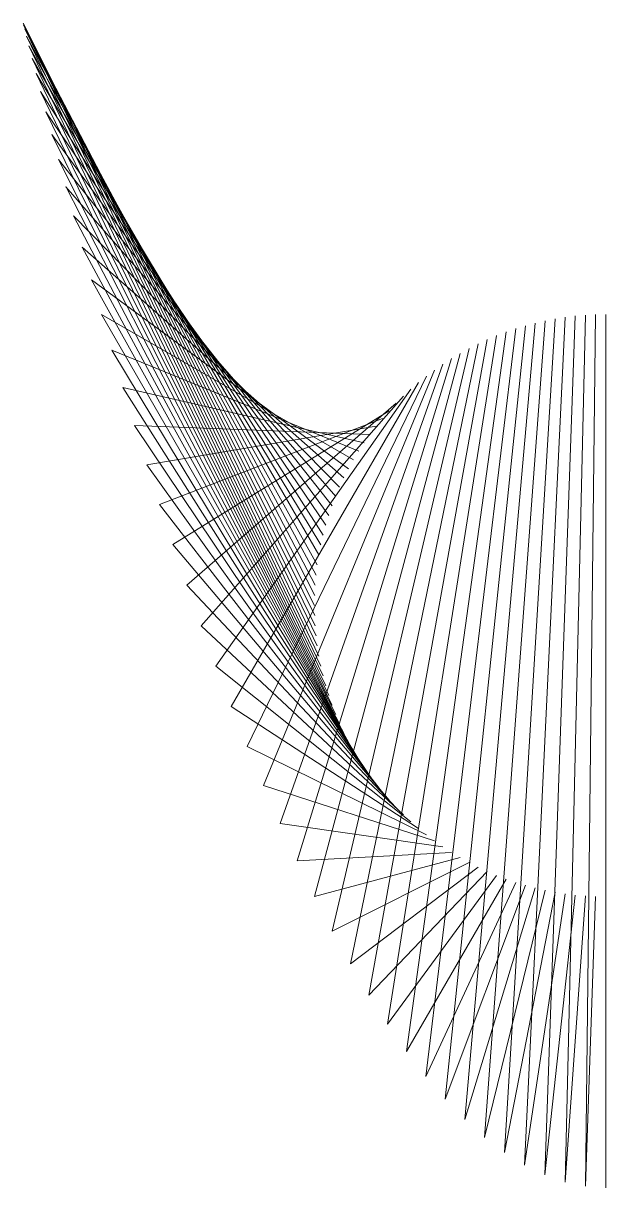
# Model space of a CAD drawing. Header units: millimetres. Extents: x 20 to 190, y -219 to -49.
# Drawn here: x 20 to 105, y -219.4 to -49.4 of the extents above; entities that cross this region are included whole.
import ezdxf

# ---------------------------------------------------------------- set-up
doc = ezdxf.new("R2010")
doc.units = ezdxf.units.MM
doc.header["$MEASUREMENT"] = 0
doc.layers.add('Camada 1', color=7, linetype='Continuous')

# ---------------------------------------------------------------- blocks, each defined once
blk = doc.blocks.new('block 57')
at = {"layer": 'Camada 1', "color": 250, "lineweight": 18, "true_color": 0x1d1e1c}
blk.add_lwpolyline([(87.71, -95.56), (70.43, -191.26)], dxfattribs=at)
blk = doc.blocks.new('block 58')
at = {"layer": 'Camada 1', "color": 250, "lineweight": 18, "true_color": 0x1d1e1c}
blk.add_lwpolyline([(86.37, -96.19), (67.74, -186.72)], dxfattribs=at)
blk = doc.blocks.new('block 59')
at = {"layer": 'Camada 1', "color": 250, "lineweight": 18, "true_color": 0x1d1e1c}
blk.add_lwpolyline([(85.05, -96.86), (65.09, -181.92)], dxfattribs=at)
blk = doc.blocks.new('block 60')
at = {"layer": 'Camada 1', "color": 250, "lineweight": 18, "true_color": 0x1d1e1c}
blk.add_lwpolyline([(83.75, -97.58), (62.5, -176.89)], dxfattribs=at)
blk = doc.blocks.new('block 61')
at = {"layer": 'Camada 1', "color": 250, "lineweight": 18, "true_color": 0x1d1e1c}
blk.add_lwpolyline([(82.48, -98.35), (59.96, -171.65)], dxfattribs=at)
blk = doc.blocks.new('block 62')
at = {"layer": 'Camada 1', "color": 250, "lineweight": 18, "true_color": 0x1d1e1c}
blk.add_lwpolyline([(81.23, -99.15), (57.47, -166.23)], dxfattribs=at)
blk = doc.blocks.new('block 63')
at = {"layer": 'Camada 1', "color": 250, "lineweight": 18, "true_color": 0x1d1e1c}
blk.add_lwpolyline([(80.02, -100.01), (55.04, -160.66)], dxfattribs=at)
blk = doc.blocks.new('block 64')
at = {"layer": 'Camada 1', "color": 250, "lineweight": 18, "true_color": 0x1d1e1c}
blk.add_lwpolyline([(78.83, -100.9), (52.67, -154.95)], dxfattribs=at)
blk = doc.blocks.new('block 65')
at = {"layer": 'Camada 1', "color": 250, "lineweight": 18, "true_color": 0x1d1e1c}
blk.add_lwpolyline([(77.68, -101.83), (50.36, -149.15)], dxfattribs=at)
blk = doc.blocks.new('block 66')
at = {"layer": 'Camada 1', "color": 250, "lineweight": 18, "true_color": 0x1d1e1c}
blk.add_lwpolyline([(76.56, -102.81), (48.12, -143.27)], dxfattribs=at)
blk = doc.blocks.new('block 67')
at = {"layer": 'Camada 1', "color": 250, "lineweight": 18, "true_color": 0x1d1e1c}
blk.add_lwpolyline([(75.48, -103.82), (45.95, -137.36)], dxfattribs=at)
blk = doc.blocks.new('block 68')
at = {"layer": 'Camada 1', "color": 250, "lineweight": 18, "true_color": 0x1d1e1c}
blk.add_lwpolyline([(74.43, -104.87), (43.86, -131.42)], dxfattribs=at)
blk = doc.blocks.new('block 69')
at = {"layer": 'Camada 1', "color": 250, "lineweight": 18, "true_color": 0x1d1e1c}
blk.add_lwpolyline([(73.42, -105.95), (41.83, -125.5)], dxfattribs=at)
blk = doc.blocks.new('block 70')
at = {"layer": 'Camada 1', "color": 250, "lineweight": 18, "true_color": 0x1d1e1c}
blk.add_lwpolyline([(72.44, -107.07), (39.89, -119.63)], dxfattribs=at)
blk = doc.blocks.new('block 71')
at = {"layer": 'Camada 1', "color": 250, "lineweight": 18, "true_color": 0x1d1e1c}
blk.add_lwpolyline([(71.51, -108.22), (38.02, -113.83)], dxfattribs=at)
blk = doc.blocks.new('block 72')
at = {"layer": 'Camada 1', "color": 250, "lineweight": 18, "true_color": 0x1d1e1c}
blk.add_lwpolyline([(70.62, -109.41), (36.23, -108.12)], dxfattribs=at)
blk = doc.blocks.new('block 73')
at = {"layer": 'Camada 1', "color": 250, "lineweight": 18, "true_color": 0x1d1e1c}
blk.add_lwpolyline([(69.77, -110.62), (34.53, -102.55)], dxfattribs=at)
blk = doc.blocks.new('block 74')
at = {"layer": 'Camada 1', "color": 250, "lineweight": 18, "true_color": 0x1d1e1c}
blk.add_lwpolyline([(68.96, -111.87), (32.92, -97.13)], dxfattribs=at)
blk = doc.blocks.new('block 75')
at = {"layer": 'Camada 1', "color": 250, "lineweight": 18, "true_color": 0x1d1e1c}
blk.add_lwpolyline([(68.19, -113.14), (31.39, -91.89)], dxfattribs=at)
blk = doc.blocks.new('block 76')
at = {"layer": 'Camada 1', "color": 250, "lineweight": 18, "true_color": 0x1d1e1c}
blk.add_lwpolyline([(67.47, -114.44), (29.95, -86.86)], dxfattribs=at)
blk = doc.blocks.new('block 77')
at = {"layer": 'Camada 1', "color": 250, "lineweight": 18, "true_color": 0x1d1e1c}
blk.add_lwpolyline([(66.8, -115.76), (28.6, -82.06)], dxfattribs=at)
blk = doc.blocks.new('block 78')
at = {"layer": 'Camada 1', "color": 250, "lineweight": 18, "true_color": 0x1d1e1c}
blk.add_lwpolyline([(66.17, -117.1), (27.35, -77.51)], dxfattribs=at)
blk = doc.blocks.new('block 79')
at = {"layer": 'Camada 1', "color": 250, "lineweight": 18, "true_color": 0x1d1e1c}
blk.add_lwpolyline([(65.59, -118.47), (26.19, -73.25)], dxfattribs=at)
blk = doc.blocks.new('block 80')
at = {"layer": 'Camada 1', "color": 250, "lineweight": 18, "true_color": 0x1d1e1c}
blk.add_lwpolyline([(65.06, -119.85), (25.13, -69.28)], dxfattribs=at)
blk = doc.blocks.new('block 81')
at = {"layer": 'Camada 1', "color": 250, "lineweight": 18, "true_color": 0x1d1e1c}
blk.add_lwpolyline([(64.58, -121.26), (24.16, -65.62)], dxfattribs=at)
blk = doc.blocks.new('block 82')
at = {"layer": 'Camada 1', "color": 250, "lineweight": 18, "true_color": 0x1d1e1c}
blk.add_lwpolyline([(64.15, -122.67), (23.29, -62.3)], dxfattribs=at)
blk = doc.blocks.new('block 83')
at = {"layer": 'Camada 1', "color": 250, "lineweight": 18, "true_color": 0x1d1e1c}
blk.add_lwpolyline([(63.76, -124.11), (22.52, -59.34)], dxfattribs=at)
blk = doc.blocks.new('block 84')
at = {"layer": 'Camada 1', "color": 250, "lineweight": 18, "true_color": 0x1d1e1c}
blk.add_lwpolyline([(63.76, -144.67), (22.52, -59.34)], dxfattribs=at)
blk = doc.blocks.new('block 85')
at = {"layer": 'Camada 1', "color": 250, "lineweight": 18, "true_color": 0x1d1e1c}
blk.add_lwpolyline([(64.15, -146.1), (23.29, -62.3)], dxfattribs=at)
blk = doc.blocks.new('block 86')
at = {"layer": 'Camada 1', "color": 250, "lineweight": 18, "true_color": 0x1d1e1c}
blk.add_lwpolyline([(64.58, -147.52), (24.16, -65.62)], dxfattribs=at)
blk = doc.blocks.new('block 87')
at = {"layer": 'Camada 1', "color": 250, "lineweight": 18, "true_color": 0x1d1e1c}
blk.add_lwpolyline([(65.06, -148.92), (25.13, -69.28)], dxfattribs=at)
blk = doc.blocks.new('block 88')
at = {"layer": 'Camada 1', "color": 250, "lineweight": 18, "true_color": 0x1d1e1c}
blk.add_lwpolyline([(65.59, -150.31), (26.19, -73.24)], dxfattribs=at)
blk = doc.blocks.new('block 89')
at = {"layer": 'Camada 1', "color": 250, "lineweight": 18, "true_color": 0x1d1e1c}
blk.add_lwpolyline([(66.17, -151.68), (27.35, -77.51)], dxfattribs=at)
blk = doc.blocks.new('block 90')
at = {"layer": 'Camada 1', "color": 250, "lineweight": 18, "true_color": 0x1d1e1c}
blk.add_lwpolyline([(66.8, -153.02), (28.6, -82.06)], dxfattribs=at)
blk = doc.blocks.new('block 91')
at = {"layer": 'Camada 1', "color": 250, "lineweight": 18, "true_color": 0x1d1e1c}
blk.add_lwpolyline([(67.47, -154.34), (29.95, -86.86)], dxfattribs=at)
blk = doc.blocks.new('block 92')
at = {"layer": 'Camada 1', "color": 250, "lineweight": 18, "true_color": 0x1d1e1c}
blk.add_lwpolyline([(68.19, -155.64), (31.39, -91.89)], dxfattribs=at)
blk = doc.blocks.new('block 93')
at = {"layer": 'Camada 1', "color": 250, "lineweight": 18, "true_color": 0x1d1e1c}
blk.add_lwpolyline([(68.96, -156.91), (32.92, -97.13)], dxfattribs=at)
blk = doc.blocks.new('block 94')
at = {"layer": 'Camada 1', "color": 250, "lineweight": 18, "true_color": 0x1d1e1c}
blk.add_lwpolyline([(69.77, -158.15), (34.53, -102.55)], dxfattribs=at)
blk = doc.blocks.new('block 95')
at = {"layer": 'Camada 1', "color": 250, "lineweight": 18, "true_color": 0x1d1e1c}
blk.add_lwpolyline([(70.62, -159.37), (36.23, -108.12)], dxfattribs=at)
blk = doc.blocks.new('block 96')
at = {"layer": 'Camada 1', "color": 250, "lineweight": 18, "true_color": 0x1d1e1c}
blk.add_lwpolyline([(71.51, -160.55), (38.02, -113.83)], dxfattribs=at)
blk = doc.blocks.new('block 97')
at = {"layer": 'Camada 1', "color": 250, "lineweight": 18, "true_color": 0x1d1e1c}
blk.add_lwpolyline([(72.44, -161.71), (39.89, -119.63)], dxfattribs=at)
blk = doc.blocks.new('block 98')
at = {"layer": 'Camada 1', "color": 250, "lineweight": 18, "true_color": 0x1d1e1c}
blk.add_lwpolyline([(73.42, -162.83), (41.83, -125.5)], dxfattribs=at)
blk = doc.blocks.new('block 99')
at = {"layer": 'Camada 1', "color": 250, "lineweight": 18, "true_color": 0x1d1e1c}
blk.add_lwpolyline([(74.43, -163.91), (43.86, -131.42)], dxfattribs=at)
blk = doc.blocks.new('block 100')
at = {"layer": 'Camada 1', "color": 250, "lineweight": 18, "true_color": 0x1d1e1c}
blk.add_lwpolyline([(75.48, -164.96), (45.95, -137.36)], dxfattribs=at)
blk = doc.blocks.new('block 101')
at = {"layer": 'Camada 1', "color": 250, "lineweight": 18, "true_color": 0x1d1e1c}
blk.add_lwpolyline([(76.56, -165.97), (48.12, -143.27)], dxfattribs=at)
blk = doc.blocks.new('block 102')
at = {"layer": 'Camada 1', "color": 250, "lineweight": 18, "true_color": 0x1d1e1c}
blk.add_lwpolyline([(77.68, -166.95), (50.36, -149.15)], dxfattribs=at)
blk = doc.blocks.new('block 103')
at = {"layer": 'Camada 1', "color": 250, "lineweight": 18, "true_color": 0x1d1e1c}
blk.add_lwpolyline([(78.83, -167.88), (52.67, -154.95)], dxfattribs=at)
blk = doc.blocks.new('block 104')
at = {"layer": 'Camada 1', "color": 250, "lineweight": 18, "true_color": 0x1d1e1c}
blk.add_lwpolyline([(80.02, -168.77), (55.04, -160.66)], dxfattribs=at)
blk = doc.blocks.new('block 105')
at = {"layer": 'Camada 1', "color": 250, "lineweight": 18, "true_color": 0x1d1e1c}
blk.add_lwpolyline([(81.23, -169.62), (57.47, -166.23)], dxfattribs=at)
blk = doc.blocks.new('block 106')
at = {"layer": 'Camada 1', "color": 250, "lineweight": 18, "true_color": 0x1d1e1c}
blk.add_lwpolyline([(82.48, -170.43), (59.96, -171.65)], dxfattribs=at)
blk = doc.blocks.new('block 107')
at = {"layer": 'Camada 1', "color": 250, "lineweight": 18, "true_color": 0x1d1e1c}
blk.add_lwpolyline([(83.75, -171.19), (62.5, -176.89)], dxfattribs=at)
blk = doc.blocks.new('block 108')
at = {"layer": 'Camada 1', "color": 250, "lineweight": 18, "true_color": 0x1d1e1c}
blk.add_lwpolyline([(85.05, -171.91), (65.09, -181.92)], dxfattribs=at)
blk = doc.blocks.new('block 109')
at = {"layer": 'Camada 1', "color": 250, "lineweight": 18, "true_color": 0x1d1e1c}
blk.add_lwpolyline([(86.37, -172.59), (67.74, -186.72)], dxfattribs=at)
blk = doc.blocks.new('block 110')
at = {"layer": 'Camada 1', "color": 250, "lineweight": 18, "true_color": 0x1d1e1c}
blk.add_lwpolyline([(87.71, -173.21), (70.43, -191.26)], dxfattribs=at)
blk = doc.blocks.new('block 165')
at = {"layer": 'Camada 1', "color": 250, "lineweight": 18, "true_color": 0x1d1e1c}
blk.add_lwpolyline([(87.71, -95.56), (70.43, -191.27)], dxfattribs=at)
blk = doc.blocks.new('block 166')
at = {"layer": 'Camada 1', "color": 250, "lineweight": 18, "true_color": 0x1d1e1c}
blk.add_lwpolyline([(86.37, -96.19), (67.74, -186.72)], dxfattribs=at)
blk = doc.blocks.new('block 167')
at = {"layer": 'Camada 1', "color": 250, "lineweight": 18, "true_color": 0x1d1e1c}
blk.add_lwpolyline([(85.05, -96.86), (65.09, -181.92)], dxfattribs=at)
blk = doc.blocks.new('block 168')
at = {"layer": 'Camada 1', "color": 250, "lineweight": 18, "true_color": 0x1d1e1c}
blk.add_lwpolyline([(83.75, -97.58), (62.5, -176.89)], dxfattribs=at)
blk = doc.blocks.new('block 169')
at = {"layer": 'Camada 1', "color": 250, "lineweight": 18, "true_color": 0x1d1e1c}
blk.add_lwpolyline([(82.48, -98.35), (59.96, -171.65)], dxfattribs=at)
blk = doc.blocks.new('block 170')
at = {"layer": 'Camada 1', "color": 250, "lineweight": 18, "true_color": 0x1d1e1c}
blk.add_lwpolyline([(81.23, -99.15), (57.47, -166.23)], dxfattribs=at)
blk = doc.blocks.new('block 171')
at = {"layer": 'Camada 1', "color": 250, "lineweight": 18, "true_color": 0x1d1e1c}
blk.add_lwpolyline([(80.02, -100.01), (55.04, -160.66)], dxfattribs=at)
blk = doc.blocks.new('block 172')
at = {"layer": 'Camada 1', "color": 250, "lineweight": 18, "true_color": 0x1d1e1c}
blk.add_lwpolyline([(78.83, -100.9), (52.67, -154.95)], dxfattribs=at)
blk = doc.blocks.new('block 173')
at = {"layer": 'Camada 1', "color": 250, "lineweight": 18, "true_color": 0x1d1e1c}
blk.add_lwpolyline([(77.68, -101.83), (50.36, -149.15)], dxfattribs=at)
blk = doc.blocks.new('block 174')
at = {"layer": 'Camada 1', "color": 250, "lineweight": 18, "true_color": 0x1d1e1c}
blk.add_lwpolyline([(76.56, -102.81), (48.12, -143.27)], dxfattribs=at)
blk = doc.blocks.new('block 175')
at = {"layer": 'Camada 1', "color": 250, "lineweight": 18, "true_color": 0x1d1e1c}
blk.add_lwpolyline([(75.48, -103.82), (45.95, -137.36)], dxfattribs=at)
blk = doc.blocks.new('block 176')
at = {"layer": 'Camada 1', "color": 250, "lineweight": 18, "true_color": 0x1d1e1c}
blk.add_lwpolyline([(74.43, -104.87), (43.86, -131.42)], dxfattribs=at)
blk = doc.blocks.new('block 177')
at = {"layer": 'Camada 1', "color": 250, "lineweight": 18, "true_color": 0x1d1e1c}
blk.add_lwpolyline([(73.42, -105.95), (41.83, -125.5)], dxfattribs=at)
blk = doc.blocks.new('block 178')
at = {"layer": 'Camada 1', "color": 250, "lineweight": 18, "true_color": 0x1d1e1c}
blk.add_lwpolyline([(72.44, -107.07), (39.89, -119.63)], dxfattribs=at)
blk = doc.blocks.new('block 179')
at = {"layer": 'Camada 1', "color": 250, "lineweight": 18, "true_color": 0x1d1e1c}
blk.add_lwpolyline([(71.51, -108.22), (38.02, -113.83)], dxfattribs=at)
blk = doc.blocks.new('block 180')
at = {"layer": 'Camada 1', "color": 250, "lineweight": 18, "true_color": 0x1d1e1c}
blk.add_lwpolyline([(70.62, -109.41), (36.23, -108.12)], dxfattribs=at)
blk = doc.blocks.new('block 181')
at = {"layer": 'Camada 1', "color": 250, "lineweight": 18, "true_color": 0x1d1e1c}
blk.add_lwpolyline([(69.77, -110.62), (34.53, -102.55)], dxfattribs=at)
blk = doc.blocks.new('block 182')
at = {"layer": 'Camada 1', "color": 250, "lineweight": 18, "true_color": 0x1d1e1c}
blk.add_lwpolyline([(68.96, -111.87), (32.92, -97.13)], dxfattribs=at)
blk = doc.blocks.new('block 183')
at = {"layer": 'Camada 1', "color": 250, "lineweight": 18, "true_color": 0x1d1e1c}
blk.add_lwpolyline([(68.19, -113.14), (31.39, -91.89)], dxfattribs=at)
blk = doc.blocks.new('block 184')
at = {"layer": 'Camada 1', "color": 250, "lineweight": 18, "true_color": 0x1d1e1c}
blk.add_lwpolyline([(67.47, -114.44), (29.95, -86.86)], dxfattribs=at)
blk = doc.blocks.new('block 185')
at = {"layer": 'Camada 1', "color": 250, "lineweight": 18, "true_color": 0x1d1e1c}
blk.add_lwpolyline([(66.8, -115.76), (28.6, -82.06)], dxfattribs=at)
blk = doc.blocks.new('block 186')
at = {"layer": 'Camada 1', "color": 250, "lineweight": 18, "true_color": 0x1d1e1c}
blk.add_lwpolyline([(66.17, -117.1), (27.35, -77.51)], dxfattribs=at)
blk = doc.blocks.new('block 187')
at = {"layer": 'Camada 1', "color": 250, "lineweight": 18, "true_color": 0x1d1e1c}
blk.add_lwpolyline([(65.59, -118.47), (26.19, -73.25)], dxfattribs=at)
blk = doc.blocks.new('block 188')
at = {"layer": 'Camada 1', "color": 250, "lineweight": 18, "true_color": 0x1d1e1c}
blk.add_lwpolyline([(65.06, -119.85), (25.13, -69.28)], dxfattribs=at)
blk = doc.blocks.new('block 189')
at = {"layer": 'Camada 1', "color": 250, "lineweight": 18, "true_color": 0x1d1e1c}
blk.add_lwpolyline([(64.58, -121.26), (24.16, -65.62)], dxfattribs=at)
blk = doc.blocks.new('block 190')
at = {"layer": 'Camada 1', "color": 250, "lineweight": 18, "true_color": 0x1d1e1c}
blk.add_lwpolyline([(64.15, -122.67), (23.29, -62.3)], dxfattribs=at)
blk = doc.blocks.new('block 191')
at = {"layer": 'Camada 1', "color": 250, "lineweight": 18, "true_color": 0x1d1e1c}
blk.add_lwpolyline([(63.76, -124.11), (22.52, -59.34)], dxfattribs=at)
blk = doc.blocks.new('block 192')
at = {"layer": 'Camada 1', "color": 250, "lineweight": 18, "true_color": 0x1d1e1c}
blk.add_lwpolyline([(63.76, -144.67), (22.52, -59.34)], dxfattribs=at)
blk = doc.blocks.new('block 193')
at = {"layer": 'Camada 1', "color": 250, "lineweight": 18, "true_color": 0x1d1e1c}
blk.add_lwpolyline([(64.15, -146.1), (23.29, -62.3)], dxfattribs=at)
blk = doc.blocks.new('block 194')
at = {"layer": 'Camada 1', "color": 250, "lineweight": 18, "true_color": 0x1d1e1c}
blk.add_lwpolyline([(64.58, -147.52), (24.16, -65.62)], dxfattribs=at)
blk = doc.blocks.new('block 195')
at = {"layer": 'Camada 1', "color": 250, "lineweight": 18, "true_color": 0x1d1e1c}
blk.add_lwpolyline([(65.06, -148.92), (25.13, -69.28)], dxfattribs=at)
blk = doc.blocks.new('block 196')
at = {"layer": 'Camada 1', "color": 250, "lineweight": 18, "true_color": 0x1d1e1c}
blk.add_lwpolyline([(65.59, -150.31), (26.19, -73.24)], dxfattribs=at)
blk = doc.blocks.new('block 197')
at = {"layer": 'Camada 1', "color": 250, "lineweight": 18, "true_color": 0x1d1e1c}
blk.add_lwpolyline([(66.17, -151.68), (27.35, -77.51)], dxfattribs=at)
blk = doc.blocks.new('block 198')
at = {"layer": 'Camada 1', "color": 250, "lineweight": 18, "true_color": 0x1d1e1c}
blk.add_lwpolyline([(66.8, -153.02), (28.6, -82.06)], dxfattribs=at)
blk = doc.blocks.new('block 199')
at = {"layer": 'Camada 1', "color": 250, "lineweight": 18, "true_color": 0x1d1e1c}
blk.add_lwpolyline([(67.47, -154.34), (29.95, -86.86)], dxfattribs=at)
blk = doc.blocks.new('block 200')
at = {"layer": 'Camada 1', "color": 250, "lineweight": 18, "true_color": 0x1d1e1c}
blk.add_lwpolyline([(68.19, -155.64), (31.39, -91.89)], dxfattribs=at)
blk = doc.blocks.new('block 201')
at = {"layer": 'Camada 1', "color": 250, "lineweight": 18, "true_color": 0x1d1e1c}
blk.add_lwpolyline([(68.96, -156.91), (32.92, -97.13)], dxfattribs=at)
blk = doc.blocks.new('block 202')
at = {"layer": 'Camada 1', "color": 250, "lineweight": 18, "true_color": 0x1d1e1c}
blk.add_lwpolyline([(69.77, -158.15), (34.53, -102.55)], dxfattribs=at)
blk = doc.blocks.new('block 203')
at = {"layer": 'Camada 1', "color": 250, "lineweight": 18, "true_color": 0x1d1e1c}
blk.add_lwpolyline([(70.62, -159.37), (36.23, -108.12)], dxfattribs=at)
blk = doc.blocks.new('block 204')
at = {"layer": 'Camada 1', "color": 250, "lineweight": 18, "true_color": 0x1d1e1c}
blk.add_lwpolyline([(71.51, -160.55), (38.02, -113.83)], dxfattribs=at)
blk = doc.blocks.new('block 205')
at = {"layer": 'Camada 1', "color": 250, "lineweight": 18, "true_color": 0x1d1e1c}
blk.add_lwpolyline([(72.44, -161.71), (39.89, -119.63)], dxfattribs=at)
blk = doc.blocks.new('block 206')
at = {"layer": 'Camada 1', "color": 250, "lineweight": 18, "true_color": 0x1d1e1c}
blk.add_lwpolyline([(73.42, -162.83), (41.83, -125.5)], dxfattribs=at)
blk = doc.blocks.new('block 207')
at = {"layer": 'Camada 1', "color": 250, "lineweight": 18, "true_color": 0x1d1e1c}
blk.add_lwpolyline([(74.43, -163.91), (43.86, -131.42)], dxfattribs=at)
blk = doc.blocks.new('block 208')
at = {"layer": 'Camada 1', "color": 250, "lineweight": 18, "true_color": 0x1d1e1c}
blk.add_lwpolyline([(75.48, -164.96), (45.95, -137.36)], dxfattribs=at)
blk = doc.blocks.new('block 209')
at = {"layer": 'Camada 1', "color": 250, "lineweight": 18, "true_color": 0x1d1e1c}
blk.add_lwpolyline([(76.56, -165.97), (48.12, -143.27)], dxfattribs=at)
blk = doc.blocks.new('block 210')
at = {"layer": 'Camada 1', "color": 250, "lineweight": 18, "true_color": 0x1d1e1c}
blk.add_lwpolyline([(77.68, -166.95), (50.36, -149.15)], dxfattribs=at)
blk = doc.blocks.new('block 211')
at = {"layer": 'Camada 1', "color": 250, "lineweight": 18, "true_color": 0x1d1e1c}
blk.add_lwpolyline([(78.83, -167.88), (52.67, -154.95)], dxfattribs=at)
blk = doc.blocks.new('block 212')
at = {"layer": 'Camada 1', "color": 250, "lineweight": 18, "true_color": 0x1d1e1c}
blk.add_lwpolyline([(80.02, -168.77), (55.04, -160.66)], dxfattribs=at)
blk = doc.blocks.new('block 213')
at = {"layer": 'Camada 1', "color": 250, "lineweight": 18, "true_color": 0x1d1e1c}
blk.add_lwpolyline([(81.23, -169.62), (57.47, -166.23)], dxfattribs=at)
blk = doc.blocks.new('block 214')
at = {"layer": 'Camada 1', "color": 250, "lineweight": 18, "true_color": 0x1d1e1c}
blk.add_lwpolyline([(82.48, -170.43), (59.96, -171.65)], dxfattribs=at)
blk = doc.blocks.new('block 215')
at = {"layer": 'Camada 1', "color": 250, "lineweight": 18, "true_color": 0x1d1e1c}
blk.add_lwpolyline([(83.75, -171.19), (62.5, -176.89)], dxfattribs=at)
blk = doc.blocks.new('block 216')
at = {"layer": 'Camada 1', "color": 250, "lineweight": 18, "true_color": 0x1d1e1c}
blk.add_lwpolyline([(85.05, -171.91), (65.09, -181.92)], dxfattribs=at)
blk = doc.blocks.new('block 217')
at = {"layer": 'Camada 1', "color": 250, "lineweight": 18, "true_color": 0x1d1e1c}
blk.add_lwpolyline([(86.37, -172.59), (67.74, -186.72)], dxfattribs=at)
blk = doc.blocks.new('block 218')
at = {"layer": 'Camada 1', "color": 250, "lineweight": 18, "true_color": 0x1d1e1c}
blk.add_lwpolyline([(87.71, -173.21), (70.43, -191.26)], dxfattribs=at)
blk = doc.blocks.new('block 2')
at = {"layer": 'Camada 1', "color": 250, "lineweight": 18, "true_color": 0x1d1e1c}
for points in [[(62.5, -134.39), (20, -49.39)], [(62.5, -134.39), (20, -49.39)], [(62.53, -132.91), (20.05, -49.6)], [(62.53, -135.87), (20.05, -49.6)], [(62.53, -132.91), (20.05, -49.6)], [(62.53, -135.87), (20.05, -49.6)], [(62.6, -131.42), (20.21, -50.22)], [(62.6, -137.35), (20.21, -50.22)], [(62.6, -131.42), (20.21, -50.22)], [(62.6, -137.35), (20.21, -50.22)], [(62.73, -129.95), (20.47, -51.25)], [(62.73, -138.83), (20.47, -51.25)], [(62.73, -129.95), (20.47, -51.25)], [(62.73, -138.83), (20.47, -51.25)], [(62.91, -128.47), (20.83, -52.68)], [(62.91, -140.3), (20.83, -52.68)], [(62.91, -128.47), (20.83, -52.68)], [(62.91, -140.3), (20.83, -52.68)], [(63.15, -141.77), (21.29, -54.52)], [(63.15, -127.01), (21.29, -54.52)], [(63.15, -141.77), (21.29, -54.52)], [(63.15, -127.01), (21.29, -54.52)], [(63.43, -125.55), (21.86, -56.74)], [(63.43, -143.23), (21.86, -56.74)], [(63.43, -125.55), (21.86, -56.74)], [(63.43, -143.23), (21.86, -56.74)], [(94.72, -93.15), (84.44, -209.44)], [(94.72, -93.15), (84.44, -209.44)], [(96.16, -92.82), (87.33, -212.04)], [(96.16, -92.82), (87.33, -212.04)], [(97.62, -92.53), (90.24, -214.26)], [(97.62, -92.53), (90.24, -214.26)], [(99.09, -92.3), (93.17, -216.1)], [(99.09, -92.3), (93.17, -216.1)], [(100.56, -92.12), (96.12, -217.53)], [(100.56, -92.12), (96.12, -217.53)], [(102.04, -91.99), (99.07, -218.56)], [(102.04, -91.99), (99.07, -218.56)], [(103.52, -91.91), (102.03, -219.18)], [(103.52, -91.91), (102.03, -219.18)], [(105, -91.89), (105, -219.39)], [(105, -91.89), (105, -219.39)], [(89.08, -94.98), (73.16, -195.53)], [(89.08, -94.98), (73.16, -195.53)], [(90.46, -94.45), (75.93, -199.5)], [(90.46, -94.45), (75.93, -199.5)], [(91.87, -93.97), (78.73, -203.16)], [(91.87, -93.97), (78.73, -203.16)], [(93.29, -93.54), (81.57, -206.47)], [(93.29, -93.54), (81.57, -206.47)], [(89.08, -173.79), (73.16, -195.53)], [(89.08, -173.79), (73.16, -195.53)], [(90.46, -174.33), (75.93, -199.5)], [(90.46, -174.33), (75.93, -199.5)], [(91.87, -174.81), (78.73, -203.16)], [(91.87, -174.81), (78.73, -203.16)], [(93.29, -175.24), (81.57, -206.47)], [(93.29, -175.24), (81.57, -206.47)], [(94.72, -175.63), (84.44, -209.44)], [(94.72, -175.63), (84.44, -209.44)], [(96.16, -175.96), (87.33, -212.04)], [(96.16, -175.96), (87.33, -212.04)], [(97.62, -176.24), (90.24, -214.26)], [(97.62, -176.24), (90.24, -214.26)], [(99.09, -176.48), (93.17, -216.1)], [(99.09, -176.48), (93.17, -216.1)], [(100.56, -176.66), (96.12, -217.53)], [(100.56, -176.66), (96.12, -217.53)], [(102.04, -176.79), (99.07, -218.56)], [(102.04, -176.79), (99.07, -218.56)], [(103.52, -176.86), (102.03, -219.18)], [(103.52, -176.86), (102.03, -219.18)], [(105, -176.89), (105, -219.39)], [(105, -176.89), (105, -219.39)]]:
    blk.add_lwpolyline(points, dxfattribs=at)
at = {"layer": 'Camada 1'}
for name in ['block 83', 'block 84', 'block 191', 'block 192', 'block 82', 'block 85', 'block 190', 'block 193', 'block 81', 'block 86', 'block 189', 'block 194', 'block 80', 'block 87', 'block 188', 'block 195', 'block 88', 'block 196', 'block 79', 'block 187', 'block 78', 'block 89', 'block 186', 'block 197', 'block 77', 'block 90', 'block 185', 'block 198', 'block 76', 'block 91', 'block 184', 'block 199', 'block 75', 'block 92', 'block 183', 'block 200', 'block 59', 'block 167', 'block 58', 'block 166', 'block 57', 'block 165', 'block 74', 'block 93', 'block 182', 'block 201', 'block 61', 'block 169', 'block 60', 'block 168', 'block 63', 'block 171', 'block 62', 'block 170', 'block 65', 'block 173', 'block 64', 'block 172', 'block 73', 'block 94', 'block 181', 'block 202', 'block 66', 'block 174', 'block 68', 'block 176', 'block 67', 'block 175', 'block 70', 'block 178', 'block 69', 'block 177', 'block 72', 'block 95', 'block 180', 'block 203', 'block 71', 'block 179', 'block 96', 'block 204', 'block 97', 'block 205', 'block 98', 'block 206', 'block 99', 'block 207', 'block 100', 'block 208', 'block 101', 'block 209', 'block 102', 'block 210', 'block 103', 'block 211', 'block 104', 'block 212', 'block 105', 'block 213', 'block 106', 'block 214', 'block 107', 'block 215', 'block 108', 'block 216', 'block 109', 'block 217', 'block 110', 'block 218']:
    blk.add_blockref(name, (0, 0), dxfattribs=at)

msp = doc.modelspace()

# ---------------------------------------------------------------- block references
at = {"layer": 'Camada 1'}
msp.add_blockref('block 2', (0, 0), dxfattribs=at)

doc.saveas('drawing.dxf')
